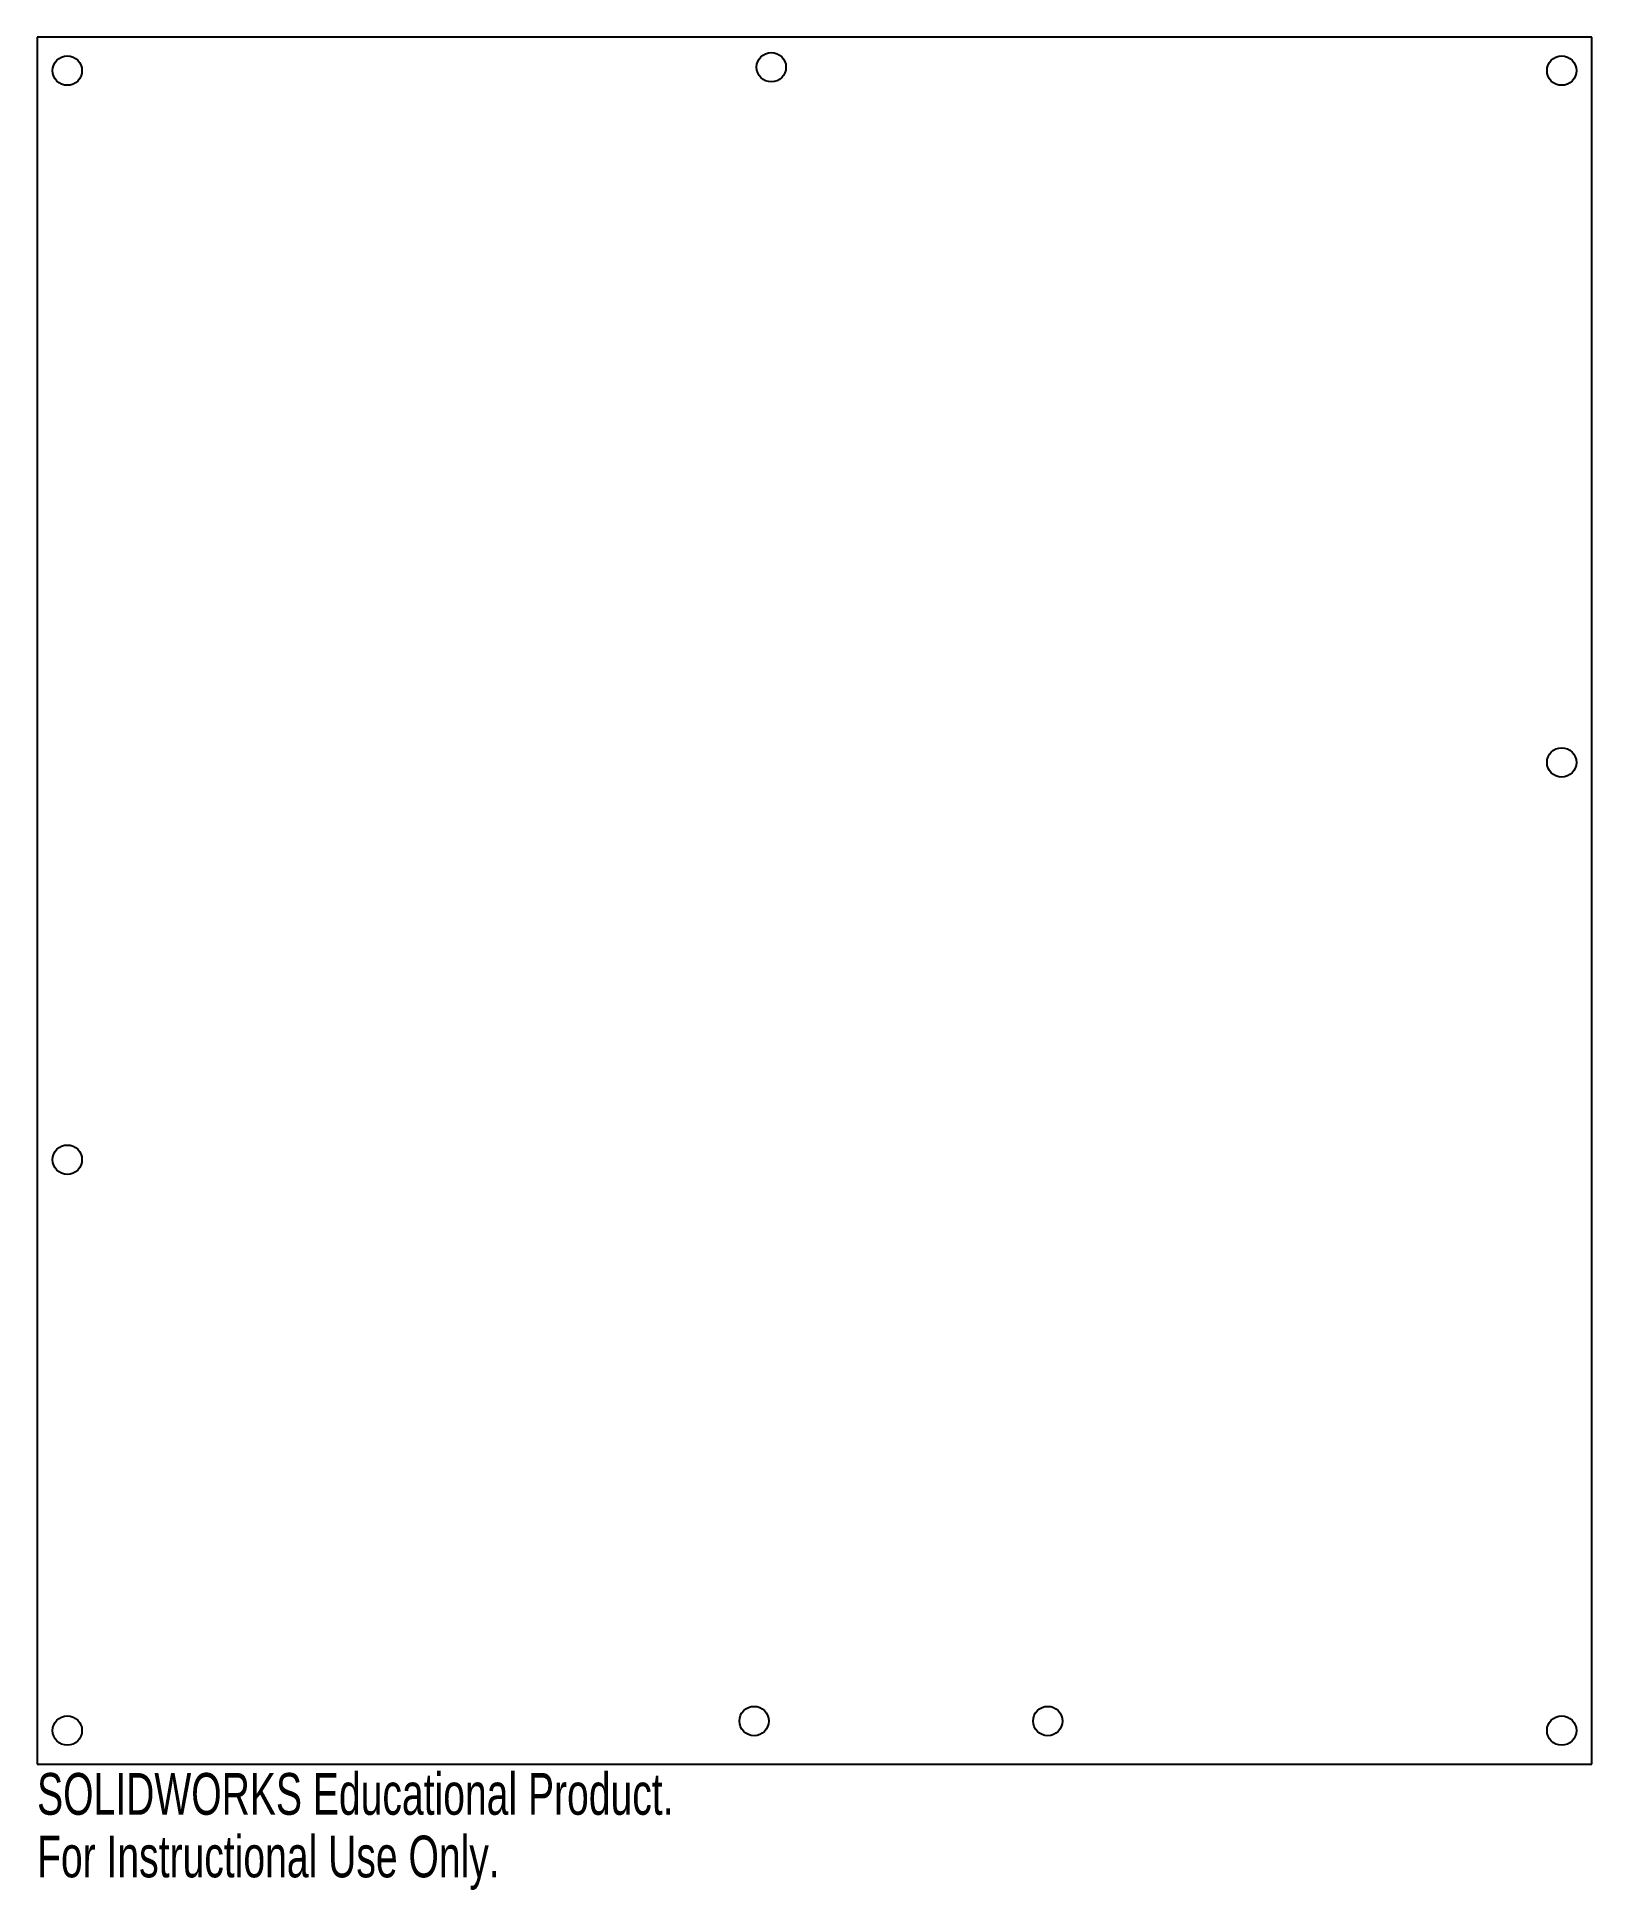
# Model space of a CAD drawing. Header units: millimetres. Extents: x -90 to 90, y -115 to 100.
import ezdxf

# ---------------------------------------------------------------- set-up
doc = ezdxf.new("R2010")
doc.units = ezdxf.units.MM
doc.styles.add('SLDTEXTSTYLE0', font='TXT', dxfattribs={"width": 0.7})

msp = doc.modelspace()

# ---------------------------------------------------------------- linework, layer by layer
at = {"color": 7, "linetype": 'Continuous', "lineweight": 25}
for p, q in [((90, 100), (-90, 100)), ((-90, 100), (-90, -100)), ((90, -100), (90, 100)), ((-90, -100), (90, -100))]:
    msp.add_line(p, q, dxfattribs=at)
for centre in [(-86.5, 96.11), (-5, 96.5), (86.5, 96.11), (86.5, 16), (-86.5, -30), (-6.99, -95), (27, -95), (-86.5, -96.11), (86.5, -96.11)]:
    msp.add_circle(centre, 1.7, dxfattribs=at)

# ---------------------------------------------------------------- texts
at = {"color": 7, "linetype": 'Continuous', "char_height": 4.8336, "attachment_point": 1, "style": 'SLDTEXTSTYLE0'}
for s, insert in [('SOLIDWORKS Educational Product.', (-90, -101.02)), ('For Instructional Use Only.', (-90, -108.27))]:
    msp.add_mtext(s, dxfattribs=dict(at, insert=insert))

doc.saveas('drawing.dxf')
